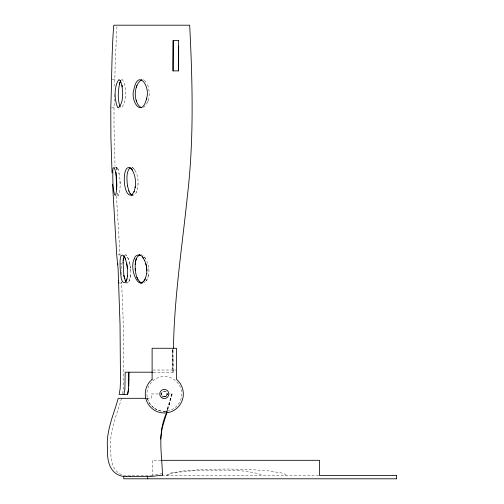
<?xml version="1.0" encoding="UTF-8"?>
<svg xmlns="http://www.w3.org/2000/svg" width="504" height="504" viewBox="0 0 504 504"><rect width="100%" height="100%" fill="white"/><g stroke="black" fill="none" stroke-linecap="round" stroke-linejoin="round"><path stroke-width="0.38" stroke-dasharray="2.52 1.89" d="M172.841 348.818L172.79 372.198M172.815 350.33L172.922 372.198M172.954 352.372L172.96 348.736M122.51 393.75L123.385 388.905L123.751 381.604L123.732 350.33L123.014 315.895L121.596 281.881M114.666 94.468L114.036 107.421L114.005 126.063L115.025 165.98M131.79 167.252C138.959 172.242 139.268 184.514 136.332 192.389M138.014 184.162L138.046 183.506M116.966 26.744L115.151 64.134L114.729 85.995M130.278 276.866C131.015 269.634 130.675 261.381 126.34 255.27M121.546 282.794L121.584 282.353M116.115 169.854L116.43 167.845L116.922 167.152L117.243 167.328C120.305 176.022 121.508 186.833 118.32 195.439L116.405 195.439M116.147 169.571L116.241 168.695M130.479 275.279C129.982 277.962 129.799 283.689 125.691 283.002M148.327 276.28L148.976 271.07L148.611 266.647L146.727 260.549L143.804 256.259L144.717 257.273M171.751 393.952L169.558 402.847L166.37 412.335M169.218 404.857L172.072 393.952L169.974 393.952M171.707 395.986L172.072 393.952M171.858 393.952L166.257 412.335M143.432 107.459C150.381 102.167 150.287 91.218 147.225 83.733M116.273 168.506L116.67 167.328M148.573 275.279L147.452 278.857L145.732 281.459L144.106 282.605L144.73 282.309M167.322 475.537C171.738 471.612 179.021 472.588 184.684 471.454A217.356 215.403 90 0 1 189.825 471.007A279.26 276.753 -89.9 0 1 196.434 470.597C218.194 470.56 241.208 468.159 262.137 474.888M121.483 398.305C116.941 414.987 108.914 431.386 110.836 449.146C110.515 459.554 112.09 472.891 124.393 475.537L153.909 475.537M129.887 278.857L128.917 281.459L127.285 282.964M167.208 411.106L168.405 407.408M167.744 409.487L169.861 402.847M147.741 101.745L148.27 100.151M166.314 475.537L167.58 474.226L171.347 472.922L184.143 470.894L202.123 469.564L226.334 469.01L250.538 469.564L268.519 470.894L281.314 472.922L285.081 474.226L286.354 475.537M136.805 191.293L135.45 193.895L132.924 195.439M147.452 278.857L145.738 281.459M169.281 393.952L167.183 393.952A2.879 2.822 70.9 0 1 166.799 395.394L166.345 395.986A2.911 2.866 -74.1 0 1 164.682 396.812L163.926 396.812A2.86 2.822 2.7 0 1 162.263 395.993M121.59 79.689L121.974 79.607M162.175 473.508L158.477 474.478L152.454 475.089M167.7 411.025L165.4 411.321M165.444 411.321C156.99 412.045 148.73 405.689 147.231 397.347M111.995 79.588L114.61 79.588M111.422 107.869L114.03 107.869M115.013 167.152L116.978 167.189M117.999 254.722L119.958 254.722M118.95 283.002L121.558 283.002M152.907 370.024L176.488 370.024M153.229 372.198L173.508 372.198L173.477 370.024M146.916 398.305L151.25 398.305L151.25 393.952L161.419 393.952L162.263 395.986M160.978 460.31L152.454 460.31L152.454 475.537M161.891 475.537L319.53 475.537M125.956 254.948L125.307 254.722L127.147 256.259L128.993 260.549M121.924 79.588L122.503 79.764C126.995 87.179 127.292 101.335 121.363 107.869L120.815 107.698M143.394 79.764L143.999 80.06M118.32 195.439L117.218 192.736M132.174 167.328L133.062 167.845M142.783 255.465L143.262 255.843M144.453 80.281L147.225 83.733M133.516 168.292L135.135 170.522M144.85 257.418L145.744 258.709M117.527 167.756L117.923 168.695M117.52 194.078L117.419 193.75M117.993 168.934L118.295 169.854M129.522 262.483L130.221 266.251M119.971 254.98L120.053 255.415L116.456 196.088M118.994 172.985L119.158 174.031M148.869 268.682L148.907 269.237M130.29 266.647L130.416 267.832M121.08 264.493L120.947 263.126L121.521 271.07M130.53 268.859L130.599 270.238M119.946 181.295L120.028 183.506M121.565 272.116L121.64 275.279M173.036 366.376L172.948 350.33M172.998 361.337L172.973 355.988M173.017 363.277L173.055 370.024M173.37 370.024L173.37 372.198M166.339 395.993A2.829 2.766 -24.6 0 1 164.304 396.837M167.183 393.952A2.848 2.772 -52.6 0 1 166.799 395.394M127.191 282.996L126.611 282.839L127.172 283.002M142.008 255.081L141.624 254.892L142.008 255.081M162.792 396.213A2.722 2.722 0 0 0 167.019 394.134A2.722 2.722 0 0 0 163.101 391.514A2.722 2.722 0 0 0 162.792 396.213M154.633 408.423A17.407 17.407 0 0 0 181.673 395.092A17.407 17.407 0 0 0 156.605 378.346A17.407 17.407 0 0 0 154.633 408.423M162.546 396.239A2.885 2.885 0 0 0 167.164 394.33A2.885 2.885 0 0 0 163.202 391.293A2.885 2.885 0 0 0 162.546 396.239"/><path stroke-width="0.76" d="M173.13 70.888L173.269 40.427M178.359 70.888L178.504 40.427M178.668 46.059L178.561 70.888L172.935 70.888L173.074 40.427L178.7 40.427M123.083 263.063L123.379 258.684L124.274 255.484M123.096 262.439L123.852 275.279L125.698 281.812M128.885 378.346L128.589 388.905L127.613 394.443L119.127 394.443L120.122 388.905L120.487 381.604L120.034 324.79L118.112 268.859L116.707 255.011L112.568 184.162M173.452 348.27C174.264 296.995 182.215 246.223 187.469 195.306C194.078 138.839 192.515 81.856 189.687 25.2L113.784 25.2C111.491 52.561 111.932 80.004 110.773 107.39L110.912 137.995L112.039 172.853M116.833 185.667C115.618 206.917 112.688 187.639 112.902 180.098A16.191 1.562 87.3 0 1 112.77 175.82C113.224 173.439 111.806 168.355 114.055 167.328C116.67 172.935 116.588 179.726 116.833 185.611M115.989 172.223L116.657 188.515M139.721 254.86L140.036 254.803C134.448 257.323 135.116 265.274 135.343 270.428M128.715 386.077L128.835 372.198L128.879 377.42M118.333 280.829L118.358 280.3M146.828 273.231L146.57 266.647L144.705 260.549M127.392 276.104L127.304 266.647L125.534 259.169M118.282 282.763L118.32 282.309M130.202 476.538L151.194 476.463L162.471 475.159C162.061 453.965 157.084 432.86 166.792 412.467M160.581 439.104L162.156 427.997L166.9 412.455M123.19 260.549L123.373 258.709M135.217 264.493L135.544 261.866M133.925 192.068C136.641 184.338 136.055 174.548 130.738 168.059M135.16 187.715L135.274 186.738M127.499 275.279C127.04 284.993 121.47 285.113 120.865 275.279C120.563 273.281 117.804 248.674 124.45 256.75M146.683 98.097C150.526 86.323 137.989 68.513 133.919 89.359C129.956 101.203 142.002 118.78 146.683 98.097L146.393 99.37M146.828 273.231C141.126 297.996 128.293 269.243 134.291 258.861M123.921 394.443L124.904 388.905L125.168 372.198L152.687 372.198M127.607 394.443L128.583 388.905M119.391 84.206L120.84 80.281M119.876 82.291C118.157 90.285 117.249 99.244 120.229 107.031M141.876 79.663C133.403 84.269 132.917 102.942 141.41 107.793M136.42 87.205L136.899 85.516M136.326 258.861L135.809 260.549M126.907 278.857L125.95 281.459M134.259 191.293L132.023 194.79M134.36 258.709C135.406 253.386 142.071 254.104 143.716 258.709M145.41 278.857L144.131 280.917M143.709 281.459L141.208 282.895M130.12 167.574C125.811 172.393 126.92 179.871 127.493 185.85M132.092 194.746C122.037 199.319 121.395 158.861 131.834 169.331M138.953 255.213L139.526 254.892M146.229 398.305L118.22 398.305C113.677 414.987 105.651 431.386 107.573 449.146C106.968 461.091 109.765 474.251 123.745 476.545L126.504 476.545M140.547 283.002L140.994 282.933M126.517 476.545L130.127 476.545M161.715 460.31L319.53 460.31L319.53 475.537L396.535 475.537M396.535 478.8L123.751 478.8L123.732 476.538M142.563 283.002L141.013 282.605M128.766 190.745L130.379 193.895L132.243 195.306M139.217 281.251L140.641 282.429M139.608 254.892L140.818 255.509M140.402 282.309L141.466 282.826M131.695 195.048L132.042 195.262M139.791 281.805C136.357 278.422 135.57 273.288 135.192 268.682M142.519 257.09L144.705 260.549M131.859 169.363L132.458 170.276M130.026 193.366L130.334 193.819M125.792 281.957L125.187 280.76M137.939 279.449L136.868 277.175M125.609 259.409L124.179 256.259M124.822 257.418L125.433 258.861M128.961 191.293L127.455 185.667M136.193 100.151L136.458 101.216M124.475 278.485L124.564 278.857M121.968 85.415L120.626 81.131L118.95 79.588C113.835 85.907 114.213 100.384 117.842 107.698L118.39 107.869C123.908 102.444 122.648 92.616 121.968 85.415L122.195 86.902M126.68 263.119L127.512 268.682M123.852 275.279L124.173 277.175M146.828 268.682L146.929 270.862M162.389 474.478L162.471 475.159M116.575 187.715L116.777 189.605M117.697 263.592L117.785 264.493M396.547 475.537L396.547 478.8M147.703 476.545L147.703 478.8M145.757 263.346A16.594 14.351 74.7 0 1 146.702 267.681M152.12 379.342L151.754 379.644A19.039 19.039 0 0 0 150.551 407.119A19.039 19.039 0 0 0 178.057 407.119A19.039 19.039 0 0 0 176.854 379.644L176.488 379.342L176.488 348.27L152.12 348.27L152.12 379.342M162.017 397.908A4.567 4.567 0 0 0 168.871 393.952A4.567 4.567 0 0 0 162.017 389.995A4.567 4.567 0 0 0 162.017 397.908"/></g></svg>
